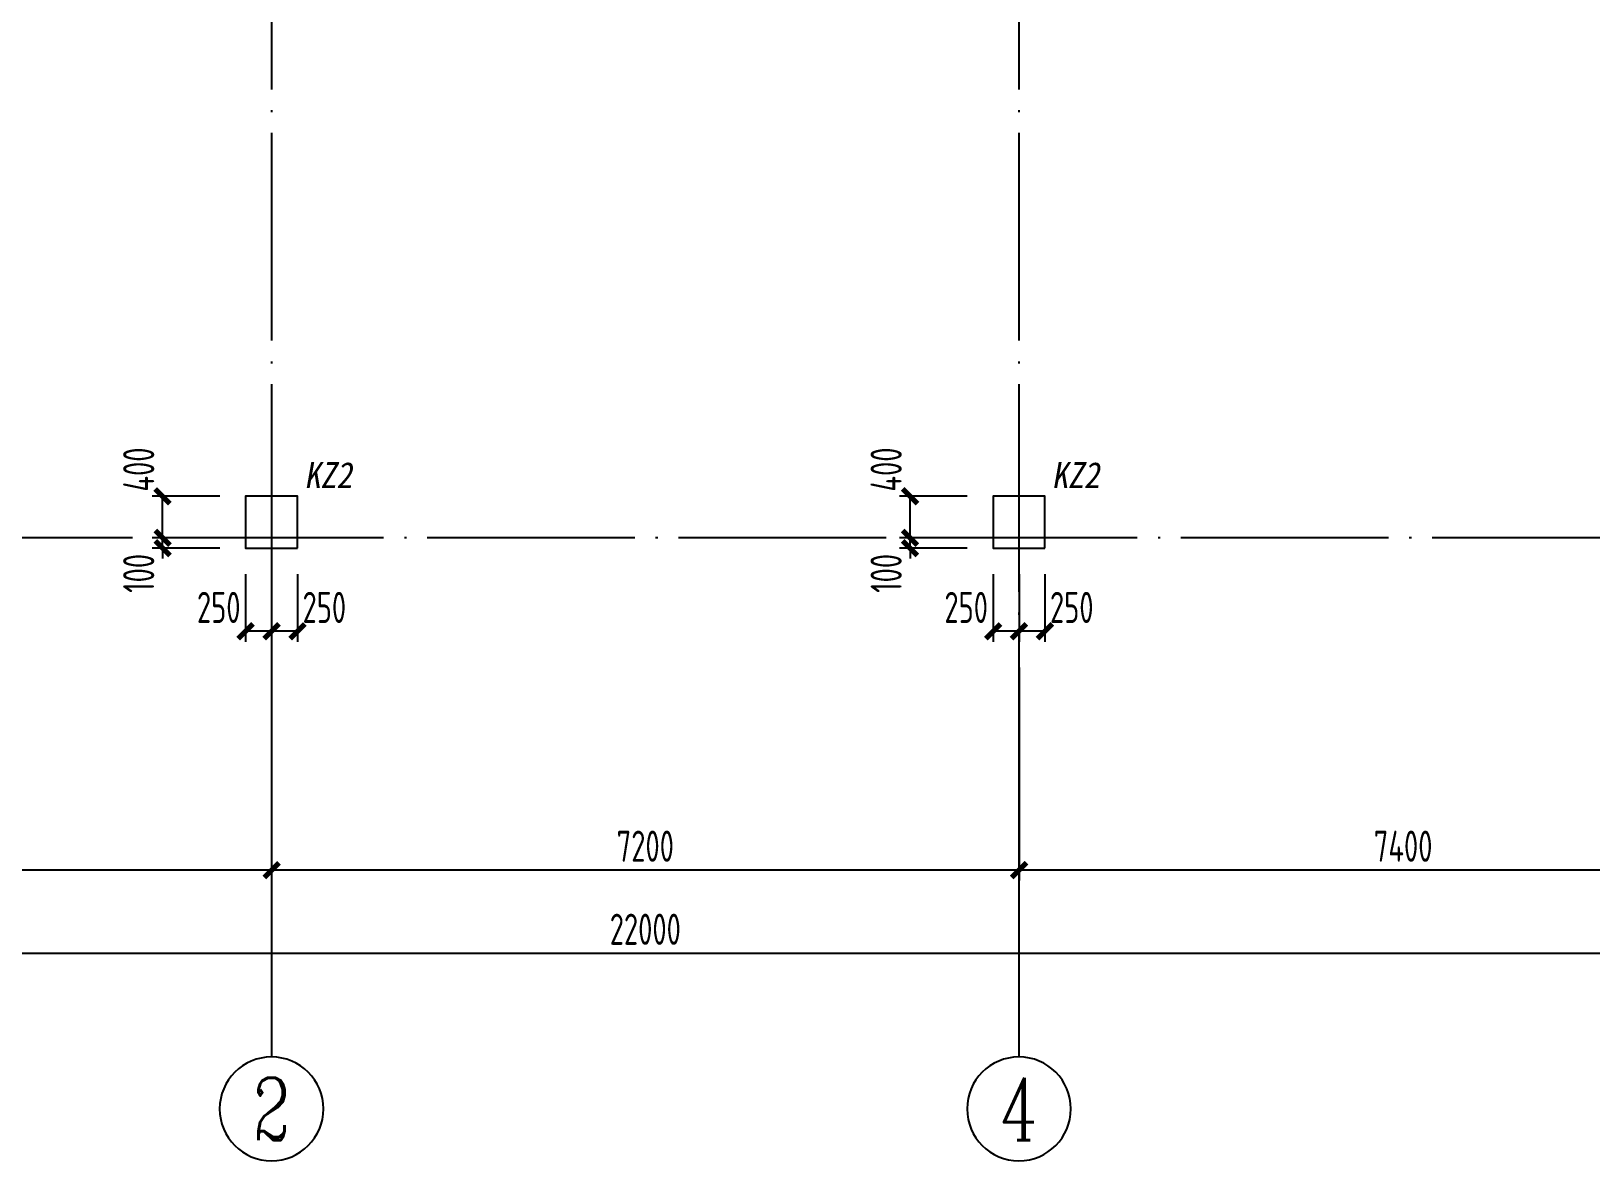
# Model space of a CAD drawing. Extents: x 9732137 to 18866768, y -962146 to 246094.
# Drawn here: x 9799983 to 9815007, y -36435 to -25555 of the extents above; entities that cross this region are included whole.
import ezdxf
from ezdxf.enums import TextEntityAlignment as Align

# ---------------------------------------------------------------- set-up
doc = ezdxf.new("R2010")
doc.units = 0
doc.header["$LTSCALE"] = 1000
doc.linetypes.add('DOTE', pattern=[2.42, 2, -0.2, 0.02, -0.2])
doc.layers.get('0').update_dxf_attribs({"linetype": 'CONTINUOUS'})
doc.layers.get('Defpoints').update_dxf_attribs({"linetype": 'CONTINUOUS'})
for name, color, linetype in [('AXIS', 1, 'DOTE'), ('AXIS_DIM', 3, 'CONTINUOUS'), ('AXIS_NUM', 7, 'CONTINUOUS'), ('COLU', 7, 'CONTINUOUS'), ('COLU_DIM', 3, 'CONTINUOUS'), ('TEXT', 7, 'CONTINUOUS')]:
    doc.layers.add(name, color=color, linetype=linetype)
doc.styles.add('STYLE3', font='simhei.ttf', dxfattribs={"width": 0.9})
doc.styles.add('TSSD_Axis', font='Complex.shx', dxfattribs={"width": 0.7, "bigfont": 'hztxt.shx'})
doc.styles.add('TSSD_Dimension', font='Tssdeng.shx', dxfattribs={"width": 0.7, "bigfont": 'hztxt.shx'})
doc.dimstyles.new('TSSD_100_100$0', dxfattribs={"dimtxt": 300, "dimasz": 100, "dimexe": 100, "dimexo": 250, "dimgap": 80, "dimtad": 1, "dimdec": 0, "dimzin": 0, "dimdsep": 46, "dimtxsty": 'TSSD_Dimension', "dimblk1": 'ARCHTICK', "dimblk2": 'ARCHTICK', "dimsah": 1, "dimcen": 0, "dimclrd": 3, "dimclre": 256, "dimclrt": 7, "dimadec": 1, "dimazin": 0, "dimtfac": 1, "dimtdec": 0, "dimtix": 1, "dimtmove": 2, "dimatfit": 3, "dimldrblk": 'ARCHTICK', "dimfxl": 1, "dimtolj": 1, "dimtzin": 0, "dimarcsym": 0})

# ---------------------------------------------------------------- blocks, each defined once
blk = doc.blocks.new('ts_axno')
at = {"color": 0, "linetype": 'ByBlock', "lineweight": -2}
blk.add_circle((0, 0), 0.5, dxfattribs=at)
at = {"color": 0, "linetype": 'ByBlock', "lineweight": -2, "style": 'TSSD_Axis', "width": 0.7}
blk.add_attdef('A', text='', height=0.6, dxfattribs=at).set_placement((0, 0), align=Align.MIDDLE_CENTER)
blk = doc.blocks.new('_ArchTick')
at = {"color": 0, "linetype": 'ByBlock', "const_width": 0.5}
blk.add_lwpolyline([(-0.71, -0.71), (0.71, 0.71)], dxfattribs=at)
blk = doc.blocks.new('*D183')
at = {"layer": 'AXIS_DIM', "lineweight": -2}
for p, q in [((9809499, -31685), (9809499, -33735)), ((9816899, -31685), (9816899, -33735))]:
    blk.add_line(p, q, dxfattribs=at)
at = {"layer": 'AXIS_DIM', "color": 3, "lineweight": -2}
blk.add_line((9816899, -33635), (9809499, -33635), dxfattribs=at)
at = {"layer": 'Defpoints', "color": 0}
for p in [(9809499, -31435), (9816899, -31435), (9809499, -33635)]:
    blk.add_point(p, dxfattribs=at)
at = {"layer": 'AXIS_DIM', "color": 3, "lineweight": -2, "xscale": 100, "yscale": 100, "zscale": 100, "rotation": 180}
blk.add_blockref('_ArchTick', (9809499, -33635), dxfattribs=at)
at = {"layer": 'AXIS_DIM', "color": 3, "lineweight": -2, "xscale": 100, "yscale": 100, "zscale": 100}
blk.add_blockref('_ArchTick', (9816899, -33635), dxfattribs=at)
at = {"layer": 'AXIS_DIM', "color": 7, "insert": (9813199, -33405), "char_height": 300, "attachment_point": 5, "style": 'TSSD_Dimension'}
blk.add_mtext('\\A1;7400', dxfattribs=at)
blk = doc.blocks.new('*D184')
at = {"layer": 'AXIS_DIM', "lineweight": -2}
for p, q in [((9802299, -31685), (9802299, -33735)), ((9809499, -31685), (9809499, -33735))]:
    blk.add_line(p, q, dxfattribs=at)
at = {"layer": 'AXIS_DIM', "color": 3, "lineweight": -2}
blk.add_line((9809499, -33635), (9802299, -33635), dxfattribs=at)
at = {"layer": 'Defpoints', "color": 0}
for p in [(9802299, -31435), (9809499, -31435), (9802299, -33635)]:
    blk.add_point(p, dxfattribs=at)
at = {"layer": 'AXIS_DIM', "color": 3, "lineweight": -2, "xscale": 100, "yscale": 100, "zscale": 100, "rotation": 180}
blk.add_blockref('_ArchTick', (9802299, -33635), dxfattribs=at)
at = {"layer": 'AXIS_DIM', "color": 3, "lineweight": -2, "xscale": 100, "yscale": 100, "zscale": 100}
blk.add_blockref('_ArchTick', (9809499, -33635), dxfattribs=at)
at = {"layer": 'AXIS_DIM', "color": 7, "insert": (9805899, -33405), "char_height": 300, "attachment_point": 5, "style": 'TSSD_Dimension'}
blk.add_mtext('\\A1;7200', dxfattribs=at)
blk = doc.blocks.new('*D185')
at = {"layer": 'AXIS_DIM', "lineweight": -2}
for p, q in [((9794899, -31685), (9794899, -33735)), ((9802299, -31685), (9802299, -33735))]:
    blk.add_line(p, q, dxfattribs=at)
at = {"layer": 'AXIS_DIM', "color": 3, "lineweight": -2}
blk.add_line((9802299, -33635), (9794899, -33635), dxfattribs=at)
at = {"layer": 'Defpoints', "color": 0}
for p in [(9794899, -31435), (9802299, -31435), (9794899, -33635)]:
    blk.add_point(p, dxfattribs=at)
at = {"layer": 'AXIS_DIM', "color": 3, "lineweight": -2, "xscale": 100, "yscale": 100, "zscale": 100, "rotation": 180}
blk.add_blockref('_ArchTick', (9794899, -33635), dxfattribs=at)
at = {"layer": 'AXIS_DIM', "color": 3, "lineweight": -2, "xscale": 100, "yscale": 100, "zscale": 100}
blk.add_blockref('_ArchTick', (9802299, -33635), dxfattribs=at)
at = {"layer": 'AXIS_DIM', "color": 7, "insert": (9798599, -33405), "char_height": 300, "attachment_point": 5, "style": 'TSSD_Dimension'}
blk.add_mtext('\\A1;7400', dxfattribs=at)
blk = doc.blocks.new('*D186')
at = {"layer": 'AXIS_DIM', "lineweight": -2}
for p, q in [((9794899, -31685), (9794899, -34535)), ((9816899, -31685), (9816899, -34535))]:
    blk.add_line(p, q, dxfattribs=at)
at = {"layer": 'AXIS_DIM', "color": 3, "lineweight": -2}
blk.add_line((9794899, -34435), (9816899, -34435), dxfattribs=at)
at = {"layer": 'Defpoints', "color": 0}
for p in [(9794899, -31435), (9816899, -31435), (9816899, -34435)]:
    blk.add_point(p, dxfattribs=at)
at = {"layer": 'AXIS_DIM', "color": 3, "lineweight": -2, "xscale": 100, "yscale": 100, "zscale": 100, "rotation": 180}
blk.add_blockref('_ArchTick', (9794899, -34435), dxfattribs=at)
at = {"layer": 'AXIS_DIM', "color": 3, "lineweight": -2, "xscale": 100, "yscale": 100, "zscale": 100}
blk.add_blockref('_ArchTick', (9816899, -34435), dxfattribs=at)
at = {"layer": 'AXIS_DIM', "color": 7, "insert": (9805899, -34205), "char_height": 300, "attachment_point": 5, "style": 'TSSD_Dimension'}
blk.add_mtext('\\A1;22000', dxfattribs=at)
blk = doc.blocks.new('*D227')
at = {"layer": 'COLU_DIM', "lineweight": -2}
for p, q in [((9809499, -30785), (9809499, -31435)), ((9809749, -30785), (9809749, -31435))]:
    blk.add_line(p, q, dxfattribs=at)
at = {"layer": 'COLU_DIM', "color": 3, "lineweight": -2}
blk.add_line((9809749, -31335), (9809499, -31335), dxfattribs=at)
at = {"layer": 'Defpoints', "color": 0}
for p in [(9809499, -30535), (9809749, -30535), (9809499, -31335)]:
    blk.add_point(p, dxfattribs=at)
at = {"layer": 'COLU_DIM', "color": 3, "lineweight": -2, "xscale": 100, "yscale": 100, "zscale": 100, "rotation": 180}
blk.add_blockref('_ArchTick', (9809499, -31335), dxfattribs=at)
at = {"layer": 'COLU_DIM', "color": 3, "lineweight": -2, "xscale": 100, "yscale": 100, "zscale": 100}
blk.add_blockref('_ArchTick', (9809749, -31335), dxfattribs=at)
at = {"layer": 'COLU_DIM', "color": 7, "insert": (9810007, -31105), "char_height": 300, "attachment_point": 5, "style": 'TSSD_Dimension'}
blk.add_mtext('\\A1;250', dxfattribs=at)
blk = doc.blocks.new('*D228')
at = {"layer": 'COLU_DIM', "lineweight": -2}
for p, q in [((9809249, -30785), (9809249, -31435)), ((9809499, -30785), (9809499, -31435))]:
    blk.add_line(p, q, dxfattribs=at)
at = {"layer": 'COLU_DIM', "color": 3, "lineweight": -2}
blk.add_line((9809499, -31335), (9809249, -31335), dxfattribs=at)
at = {"layer": 'Defpoints', "color": 0}
for p in [(9809249, -30535), (9809499, -30535), (9809249, -31335)]:
    blk.add_point(p, dxfattribs=at)
at = {"layer": 'COLU_DIM', "color": 3, "lineweight": -2, "xscale": 100, "yscale": 100, "zscale": 100, "rotation": 180}
blk.add_blockref('_ArchTick', (9809249, -31335), dxfattribs=at)
at = {"layer": 'COLU_DIM', "color": 3, "lineweight": -2, "xscale": 100, "yscale": 100, "zscale": 100}
blk.add_blockref('_ArchTick', (9809499, -31335), dxfattribs=at)
at = {"layer": 'COLU_DIM', "color": 7, "insert": (9808990, -31105), "char_height": 300, "attachment_point": 5, "style": 'TSSD_Dimension'}
blk.add_mtext('\\A1;250', dxfattribs=at)
blk = doc.blocks.new('*D229')
at = {"layer": 'COLU_DIM', "color": 3, "lineweight": -2}
for p, q in [((9808449, -30435), (9808449, -30335)), ((9808449, -30535), (9808449, -30435)), ((9808449, -30535), (9808449, -30635))]:
    blk.add_line(p, q, dxfattribs=at)
at = {"layer": 'COLU_DIM', "lineweight": -2}
for p, q in [((9808999, -30435), (9808349, -30435)), ((9808999, -30535), (9808349, -30535))]:
    blk.add_line(p, q, dxfattribs=at)
at = {"layer": 'Defpoints', "color": 0}
for p in [(9808449, -30435), (9809249, -30435), (9809249, -30535)]:
    blk.add_point(p, dxfattribs=at)
at = {"layer": 'COLU_DIM', "color": 3, "lineweight": -2, "xscale": 100, "yscale": 100, "zscale": 100}
for p, rotation in [((9808449, -30435), 270), ((9808449, -30535), 90)]:
    blk.add_blockref('_ArchTick', p, dxfattribs=dict(at, rotation=rotation))
at = {"layer": 'COLU_DIM', "color": 7, "insert": (9808219, -30777), "char_height": 300, "attachment_point": 5, "rotation": 90, "style": 'TSSD_Dimension'}
blk.add_mtext('\\A1;100', dxfattribs=at)
blk = doc.blocks.new('*D230')
at = {"layer": 'COLU_DIM', "lineweight": -2}
for p, q in [((9808999, -30035), (9808349, -30035)), ((9808999, -30435), (9808349, -30435))]:
    blk.add_line(p, q, dxfattribs=at)
at = {"layer": 'COLU_DIM', "color": 3, "lineweight": -2}
blk.add_line((9808449, -30435), (9808449, -30035), dxfattribs=at)
at = {"layer": 'Defpoints', "color": 0}
for p in [(9808449, -30035), (9809249, -30035), (9809249, -30435)]:
    blk.add_point(p, dxfattribs=at)
at = {"layer": 'COLU_DIM', "color": 3, "lineweight": -2, "xscale": 100, "yscale": 100, "zscale": 100}
for p, rotation in [((9808449, -30035), 90), ((9808449, -30435), 270)]:
    blk.add_blockref('_ArchTick', p, dxfattribs=dict(at, rotation=rotation))
at = {"layer": 'COLU_DIM', "color": 7, "insert": (9808219, -29777), "char_height": 300, "attachment_point": 5, "rotation": 90, "style": 'TSSD_Dimension'}
blk.add_mtext('\\A1;400', dxfattribs=at)
blk = doc.blocks.new('*D251')
at = {"layer": 'COLU_DIM', "lineweight": -2}
for p, q in [((9802299, -30785), (9802299, -31435)), ((9802549, -30785), (9802549, -31435))]:
    blk.add_line(p, q, dxfattribs=at)
at = {"layer": 'COLU_DIM', "color": 3, "lineweight": -2}
blk.add_line((9802549, -31335), (9802299, -31335), dxfattribs=at)
at = {"layer": 'Defpoints', "color": 0}
for p in [(9802299, -30535), (9802549, -30535), (9802299, -31335)]:
    blk.add_point(p, dxfattribs=at)
at = {"layer": 'COLU_DIM', "color": 3, "lineweight": -2, "xscale": 100, "yscale": 100, "zscale": 100, "rotation": 180}
blk.add_blockref('_ArchTick', (9802299, -31335), dxfattribs=at)
at = {"layer": 'COLU_DIM', "color": 3, "lineweight": -2, "xscale": 100, "yscale": 100, "zscale": 100}
blk.add_blockref('_ArchTick', (9802549, -31335), dxfattribs=at)
at = {"layer": 'COLU_DIM', "color": 7, "insert": (9802807, -31105), "char_height": 300, "attachment_point": 5, "style": 'TSSD_Dimension'}
blk.add_mtext('\\A1;250', dxfattribs=at)
blk = doc.blocks.new('*D252')
at = {"layer": 'COLU_DIM', "lineweight": -2}
for p, q in [((9802049, -30785), (9802049, -31435)), ((9802299, -30785), (9802299, -31435))]:
    blk.add_line(p, q, dxfattribs=at)
at = {"layer": 'COLU_DIM', "color": 3, "lineweight": -2}
blk.add_line((9802299, -31335), (9802049, -31335), dxfattribs=at)
at = {"layer": 'Defpoints', "color": 0}
for p in [(9802049, -30535), (9802299, -30535), (9802049, -31335)]:
    blk.add_point(p, dxfattribs=at)
at = {"layer": 'COLU_DIM', "color": 3, "lineweight": -2, "xscale": 100, "yscale": 100, "zscale": 100, "rotation": 180}
blk.add_blockref('_ArchTick', (9802049, -31335), dxfattribs=at)
at = {"layer": 'COLU_DIM', "color": 3, "lineweight": -2, "xscale": 100, "yscale": 100, "zscale": 100}
blk.add_blockref('_ArchTick', (9802299, -31335), dxfattribs=at)
at = {"layer": 'COLU_DIM', "color": 7, "insert": (9801790, -31105), "char_height": 300, "attachment_point": 5, "style": 'TSSD_Dimension'}
blk.add_mtext('\\A1;250', dxfattribs=at)
blk = doc.blocks.new('*D253')
at = {"layer": 'COLU_DIM', "color": 3, "lineweight": -2}
for p, q in [((9801249, -30435), (9801249, -30335)), ((9801249, -30535), (9801249, -30435)), ((9801249, -30535), (9801249, -30635))]:
    blk.add_line(p, q, dxfattribs=at)
at = {"layer": 'COLU_DIM', "lineweight": -2}
for p, q in [((9801799, -30435), (9801149, -30435)), ((9801799, -30535), (9801149, -30535))]:
    blk.add_line(p, q, dxfattribs=at)
at = {"layer": 'Defpoints', "color": 0}
for p in [(9801249, -30435), (9802049, -30435), (9802049, -30535)]:
    blk.add_point(p, dxfattribs=at)
at = {"layer": 'COLU_DIM', "color": 3, "lineweight": -2, "xscale": 100, "yscale": 100, "zscale": 100}
for p, rotation in [((9801249, -30435), 270), ((9801249, -30535), 90)]:
    blk.add_blockref('_ArchTick', p, dxfattribs=dict(at, rotation=rotation))
at = {"layer": 'COLU_DIM', "color": 7, "insert": (9801019, -30777), "char_height": 300, "attachment_point": 5, "rotation": 90, "style": 'TSSD_Dimension'}
blk.add_mtext('\\A1;100', dxfattribs=at)
blk = doc.blocks.new('*D254')
at = {"layer": 'COLU_DIM', "lineweight": -2}
for p, q in [((9801799, -30035), (9801149, -30035)), ((9801799, -30435), (9801149, -30435))]:
    blk.add_line(p, q, dxfattribs=at)
at = {"layer": 'COLU_DIM', "color": 3, "lineweight": -2}
blk.add_line((9801249, -30435), (9801249, -30035), dxfattribs=at)
at = {"layer": 'Defpoints', "color": 0}
for p in [(9801249, -30035), (9802049, -30035), (9802049, -30435)]:
    blk.add_point(p, dxfattribs=at)
at = {"layer": 'COLU_DIM', "color": 3, "lineweight": -2, "xscale": 100, "yscale": 100, "zscale": 100}
for p, rotation in [((9801249, -30035), 90), ((9801249, -30435), 270)]:
    blk.add_blockref('_ArchTick', p, dxfattribs=dict(at, rotation=rotation))
at = {"layer": 'COLU_DIM', "color": 7, "insert": (9801019, -29777), "char_height": 300, "attachment_point": 5, "rotation": 90, "style": 'TSSD_Dimension'}
blk.add_mtext('\\A1;400', dxfattribs=at)

msp = doc.modelspace()

# ---------------------------------------------------------------- linework, layer by layer
at = {"layer": 'AXIS'}
for p, q in [((9802298.5, -14435.1, 0), (9802298.5, -31435.1, 0)), ((9809498.5, -14435.1, 0), (9809498.5, -31435.1, 0)), ((9817898.5, -30435.1, 0), (9793898.5, -30435.1, 0))]:
    msp.add_line(p, q, dxfattribs=at)
at = {"layer": 'AXIS_NUM'}
for p, q in [((9802298.5, -31435.1, 0), (9802298.5, -35435.1, 0)), ((9809498.5, -31435.1, 0), (9809498.5, -35435.1, 0))]:
    msp.add_line(p, q, dxfattribs=at)
at = {"layer": 'COLU', "ltscale": 1}
for points in [[(9802548.5, -30535.1), (9802548.5, -30035.1), (9802048.5, -30035.1), (9802048.5, -30535.1)], [(9809748.5, -30535.1), (9809748.5, -30035.1), (9809248.5, -30035.1), (9809248.5, -30535.1)]]:
    msp.add_lwpolyline(points, close=True, dxfattribs=at)

# ---------------------------------------------------------------- block references
at = {"layer": 'AXIS_NUM'}
ref = msp.add_blockref('ts_axno', (9802298.5, -35935.1, 0), dxfattribs=dict(at, xscale=-1000, yscale=1000, zscale=1000, rotation=180))
ref.add_attrib('2', '2', dxfattribs={"height": 600, "style": 'TSSD_Axis', "width": 0.7}).set_placement((9802298.5, -35935.1, 0), align=Align.MIDDLE_CENTER)
ref = msp.add_blockref('ts_axno', (9809498.5, -35935.1, 0), dxfattribs=dict(at, xscale=-1000, yscale=1000, zscale=1000, rotation=180))
ref.add_attrib('4', '4', dxfattribs={"height": 600, "style": 'TSSD_Axis', "width": 0.7}).set_placement((9809498.5, -35935.1, 0), align=Align.MIDDLE_CENTER)

# ---------------------------------------------------------------- texts
at = {"layer": 'TEXT', "color": 2, "style": 'STYLE3', "oblique": 10, "width": 0.9}
for p in [(9802616, -29955.5, 0), (9809816, -29955.5, 0)]:
    msp.add_text('KZ2', height=250, rotation=360, dxfattribs=at).set_placement(p)

# ---------------------------------------------------------------- dimensions: what is measured, and where the dimension line sits
at = {"layer": 'AXIS_DIM'}
for base, p1, p2, picture, middle in [((9794898.5, -33635.1, 0), (9802298.5, -31435.1, 0), (9794898.5, -31435.1, 0), '*D185', (9798598.5, -33405.1, 0)), ((9816898.5, -34435.1, 0), (9794898.5, -31435.1, 0), (9816898.5, -31435.1, 0), '*D186', (9805898.5, -34205.1, 0)), ((9802298.5, -33635.1, 0), (9809498.5, -31435.1, 0), (9802298.5, -31435.1, 0), '*D184', (9805898.5, -33405.1, 0)), ((9809498.5, -33635.1, 0), (9816898.5, -31435.1, 0), (9809498.5, -31435.1, 0), '*D183', (9813198.5, -33405.1, 0))]:
    dim = msp.add_linear_dim(base=base, p1=p1, p2=p2, dimstyle='TSSD_100_100$0', dxfattribs=at)
    dim.commit()
    dim.dimension.update_dxf_attribs({"geometry": picture, "text_midpoint": middle})
at = {"layer": 'COLU_DIM'}
for base, p1, p2, angle, picture, middle in [((9801248.5, -30035.1, 0), (9802048.5, -30435.1, 0), (9802048.5, -30035.1, 0), 90, '*D254', (9801018.5, -29777, 0)), ((9808448.5, -30035.1, 0), (9809248.5, -30435.1, 0), (9809248.5, -30035.1, 0), 90, '*D230', (9808218.5, -29777, 0)), ((9801248.5, -30435.1, 0), (9802048.5, -30535.1, 0), (9802048.5, -30435.1, 0), 90, '*D253', (9801018.5, -30777, 0)), ((9808448.5, -30435.1, 0), (9809248.5, -30535.1, 0), (9809248.5, -30435.1, 0), 90, '*D229', (9808218.5, -30777, 0)), ((9802048.5, -31335.1, 0), (9802298.5, -30535.1, 0), (9802048.5, -30535.1, 0), 180, '*D252', (9801790.5, -31105.1, 0)), ((9802298.5, -31335.1, 0), (9802548.5, -30535.1, 0), (9802298.5, -30535.1, 0), 180, '*D251', (9802806.6, -31105.1, 0)), ((9809248.5, -31335.1, 0), (9809498.5, -30535.1, 0), (9809248.5, -30535.1, 0), 180, '*D228', (9808990.5, -31105.1, 0)), ((9809498.5, -31335.1, 0), (9809748.5, -30535.1, 0), (9809498.5, -30535.1, 0), 180, '*D227', (9810006.6, -31105.1, 0))]:
    dim = msp.add_linear_dim(base=base, p1=p1, p2=p2, angle=angle, dimstyle='TSSD_100_100$0', dxfattribs=at)
    dim.commit()
    dim.dimension.update_dxf_attribs({"geometry": picture, "text_midpoint": middle, "dimtype": 160})

doc.saveas('drawing.dxf')
